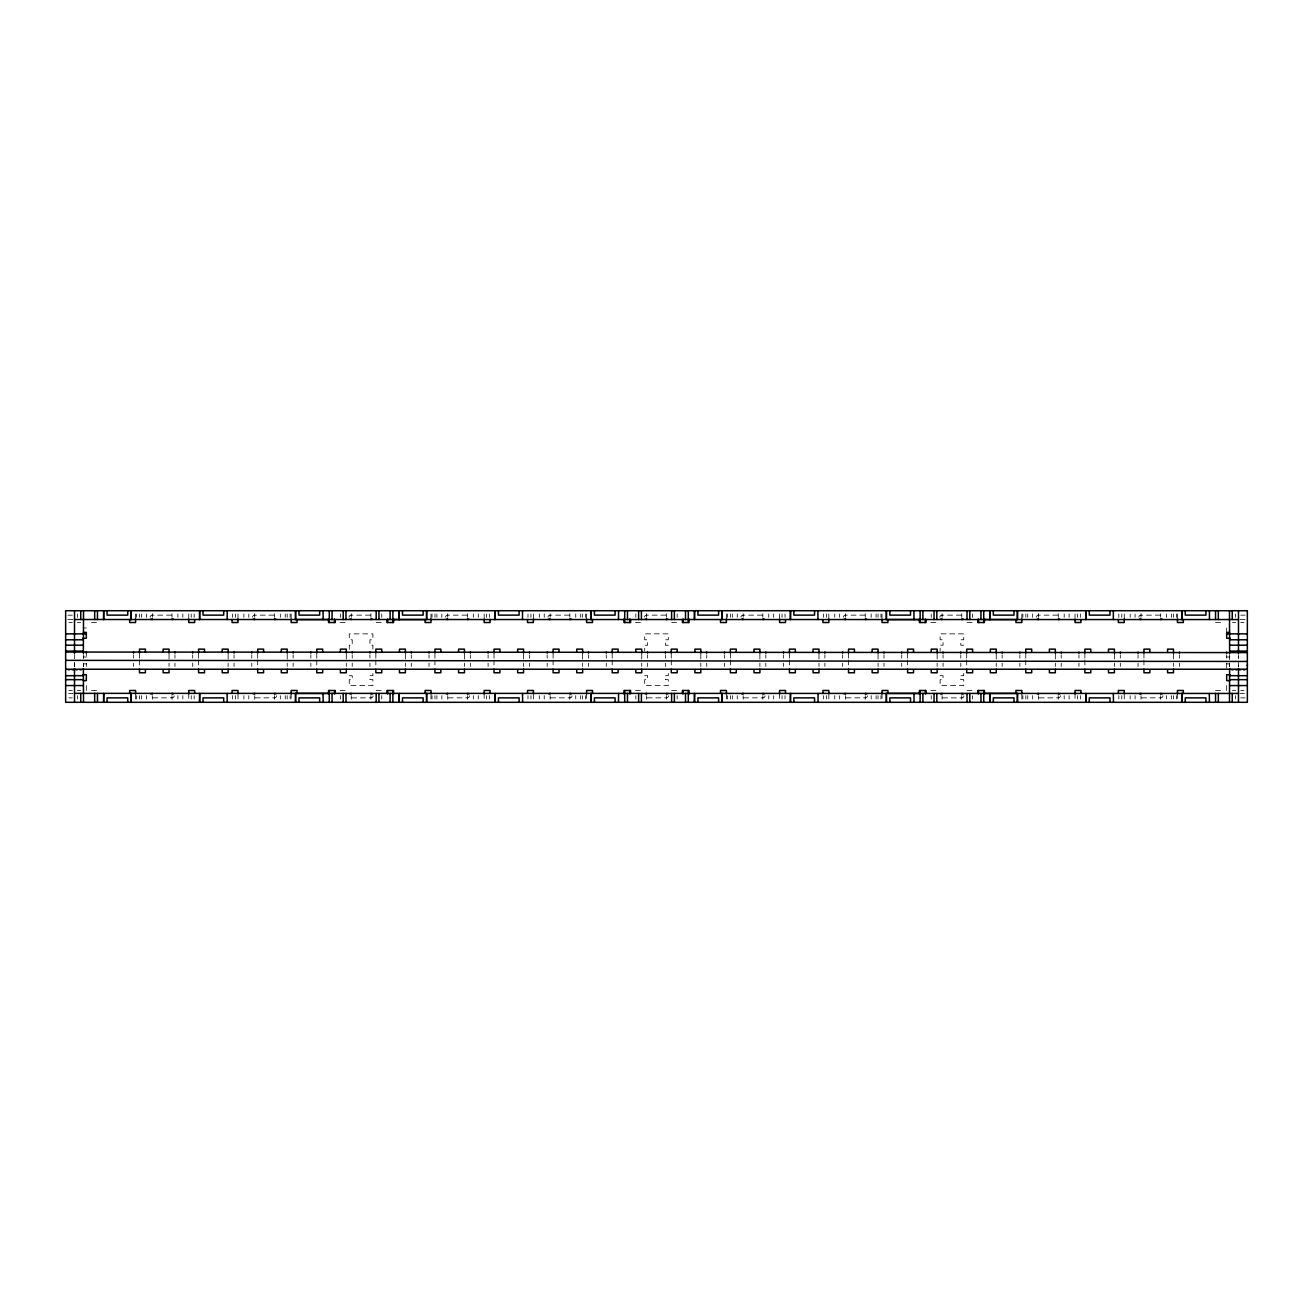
<?xml version="1.0" encoding="UTF-8"?>
<svg xmlns="http://www.w3.org/2000/svg" width="1313" height="1313" viewBox="0 0 1313 1313"><rect width="100%" height="100%" fill="white"/><g stroke="black" fill="none" stroke-linecap="round" stroke-linejoin="round"><path stroke-width="0.75" stroke-dasharray="5 3.75" d="M74.513 666.446L74.513 663.131M83.376 663.131L83.376 666.446L83.376 662.655M1229.625 663.131L1229.625 666.446L1229.625 662.655M1238.487 666.446L1238.487 665.346M1238.487 657.583L1238.487 656.484M67.866 615.157L72.297 615.157M1240.703 615.157L1245.134 615.157M67.866 619.588L72.937 619.555M1240.063 619.555L1245.134 619.588M68.982 622.543L72.297 622.543M77.286 622.46L80.602 622.46M91.549 622.543L97.457 622.543M340.067 622.543L345.976 622.543M376.175 622.543L382.083 622.543M635.492 622.543L641.401 622.543M671.6 622.543L677.508 622.543M930.917 622.543L936.826 622.543M967.025 622.543L972.933 622.543M1215.543 622.543L1221.451 622.543M1232.398 622.46L1235.714 622.46M1240.703 622.543L1244.018 622.543M83.376 627.959L86.33 627.959M668.317 645.192L665.363 645.192L665.363 639.776L668.317 639.776L668.317 633.867L644.683 633.867L644.683 639.776L647.637 639.776L647.637 645.192L644.683 645.192L644.683 651.1M963.742 645.192L960.788 645.192L960.788 639.776L963.742 639.776L963.742 633.867L940.108 633.867L940.108 639.776L943.062 639.776L943.062 645.192L940.108 645.192L940.108 651.1M83.376 657.009L86.33 657.009M1226.67 657.009L1229.625 657.009M83.376 663.869L86.33 663.869M1226.67 663.869L1229.625 663.869M349.258 675.686L352.212 675.686L352.212 679.658L349.258 679.658L349.258 685.567L372.892 685.567L372.892 679.658L369.938 679.658L369.938 675.686L372.892 675.686L372.892 669.778M644.683 675.686L647.637 675.686L647.637 679.658L644.683 679.658L644.683 685.567L668.317 685.567L668.317 679.658L665.363 679.658L665.363 675.686L668.317 675.686L668.317 669.778M940.108 675.686L943.062 675.686L943.062 679.658L940.108 679.658L940.108 685.567L963.742 685.567L963.742 679.658L960.788 679.658L960.788 675.686L963.742 675.686L963.742 669.778M68.982 690.49L72.297 690.49M77.286 690.408L80.602 690.408M91.549 690.49L97.457 690.49M340.067 690.49L345.976 690.49M376.175 690.49L382.083 690.49M635.492 690.49L641.401 690.49M671.6 690.49L677.508 690.49M930.917 690.49L936.826 690.49M967.025 690.49L972.933 690.49M1215.543 690.49L1221.451 690.49M1232.398 690.408L1235.714 690.408M1240.703 690.49L1244.018 690.49M68.604 693.445L72.937 693.445M1240.063 693.445L1244.396 693.445M68.982 697.876L72.297 697.876M1240.703 697.876L1245.134 697.876M1238.487 654.613L1238.487 658.699M1238.487 662.392L1238.487 666.823M1235.533 614.008L1235.533 617.34M1235.533 695.66L1235.533 698.992M1229.625 654.613L1229.625 662.146M1226.67 627.959L1226.67 633.867M1226.67 654.81L1226.67 658.141M1226.67 663.131L1226.67 669.778M1226.67 685.567L1226.67 691.475M1179.402 654.81L1179.402 658.141M1179.402 663.131L1179.402 666.446M1177.433 614.008L1177.433 617.799M1177.433 693.428L1177.433 698.992M1176.399 614.008L1176.399 617.34M1176.399 695.66L1176.399 698.992M1173.445 614.008L1173.445 617.34M1173.494 654.055L1173.494 661.933M1173.494 663.131L1173.494 666.446M1173.445 695.66L1173.445 698.992M1171.524 614.008L1171.524 617.34M1171.524 695.66L1171.524 698.992M1166.601 614.008L1166.601 617.34M1166.601 695.66L1166.601 698.992M1160.692 613.729L1160.692 617.34M1160.692 695.66L1160.692 699.271M1143.951 654.055L1143.951 658.141M1143.951 659.963L1143.951 666.446M1140.997 613.729L1140.997 617.34M1140.997 695.66L1140.997 699.271M1138.043 654.81L1138.043 658.141M1138.043 663.131L1138.043 666.446M1135.089 614.008L1135.089 617.34M1135.089 695.66L1135.089 698.992M1130.165 614.008L1130.165 617.34M1130.165 695.66L1130.165 698.992M1124.256 614.008L1124.256 619.572M1124.256 695.201L1124.256 698.992M1121.794 614.008L1121.794 617.34M1121.794 695.66L1121.794 698.992M1120.317 654.81L1120.317 658.141M1120.317 663.131L1120.317 666.446M1118.84 614.008L1118.84 617.34M1118.84 695.66L1118.84 698.992M1114.409 654.055L1114.409 661.933M1114.409 663.131L1114.409 666.446M1084.866 654.055L1084.866 658.141M1084.866 659.963L1084.866 666.446M1080.435 614.008L1080.435 617.34M1080.435 695.66L1080.435 698.992M1078.958 654.81L1078.958 658.141M1078.958 663.131L1078.958 666.446M1077.481 614.008L1077.481 617.34M1077.481 695.66L1077.481 698.992M1075.019 614.008L1075.019 617.799M1075.019 693.428L1075.019 698.992M1069.11 614.008L1069.11 617.34M1069.11 695.66L1069.11 698.992M1064.187 614.008L1064.187 617.34M1064.187 695.66L1064.187 698.992M1061.232 654.81L1061.232 658.141M1061.232 663.131L1061.232 666.446M1058.278 613.729L1058.278 617.34M1058.278 695.66L1058.278 699.271M1055.324 654.055L1055.324 661.933M1055.324 663.131L1055.324 666.446M1038.583 613.729L1038.583 617.34M1038.583 695.66L1038.583 699.271M1032.675 614.008L1032.675 617.34M1032.675 695.66L1032.675 698.992M1027.751 614.008L1027.751 617.34M1027.751 695.66L1027.751 698.992M1025.83 614.008L1025.83 617.34M1025.781 654.055L1025.781 658.141M1025.781 659.963L1025.781 666.446M1025.83 695.66L1025.83 698.992M1022.876 614.008L1022.876 617.34M1022.876 695.66L1022.876 698.992M1021.842 614.008L1021.842 619.572M1021.842 695.201L1021.842 698.992M1019.873 654.81L1019.873 658.141M1019.873 663.131L1019.873 666.446M1002.147 654.81L1002.147 658.141M1002.147 663.131L1002.147 666.446M996.239 654.055L996.239 661.933M996.239 663.131L996.239 666.446M972.605 614.008L972.605 617.34M972.605 695.66L972.605 698.992M966.696 654.055L966.696 658.141M966.696 659.963L966.696 666.446M961.773 613.729L961.773 617.34M961.773 695.66L961.773 699.271M960.788 654.81L960.788 658.141M960.788 663.131L960.788 666.446M943.062 654.81L943.062 658.141M943.062 663.131L943.062 666.446M942.078 613.729L942.078 617.34M942.078 695.66L942.078 699.271M937.154 654.055L937.154 661.933M937.154 663.131L937.154 666.446M931.245 614.008L931.245 617.34M931.245 695.66L931.245 698.992M907.611 654.055L907.611 658.141M907.611 659.963L907.611 666.446M901.703 654.81L901.703 658.141M901.703 663.131L901.703 666.446M883.977 654.81L883.977 658.141M883.977 663.131L883.977 666.446M882.008 614.008L882.008 617.799M882.008 693.428L882.008 698.992M880.974 614.008L880.974 617.34M880.974 695.66L880.974 698.992M878.02 614.008L878.02 617.34M878.069 654.055L878.069 661.933M878.069 663.131L878.069 666.446M878.02 695.66L878.02 698.992M876.099 614.008L876.099 617.34M876.099 695.66L876.099 698.992M871.175 614.008L871.175 617.34M871.175 695.66L871.175 698.992M865.267 613.729L865.267 617.34M865.267 695.66L865.267 699.271M848.526 654.055L848.526 658.141M848.526 659.963L848.526 666.446M845.572 613.729L845.572 617.34M845.572 695.66L845.572 699.271M842.618 654.81L842.618 658.141M842.618 663.131L842.618 666.446M839.664 614.008L839.664 617.34M839.664 695.66L839.664 698.992M834.74 614.008L834.74 617.34M834.74 695.66L834.74 698.992M828.831 614.008L828.831 619.572M828.831 695.201L828.831 698.992M826.369 614.008L826.369 617.34M826.369 695.66L826.369 698.992M824.892 654.81L824.892 658.141M824.892 663.131L824.892 666.446M823.415 614.008L823.415 617.34M823.415 695.66L823.415 698.992M818.984 654.055L818.984 661.933M818.984 663.131L818.984 666.446M789.441 654.055L789.441 658.141M789.441 659.963L789.441 666.446M785.01 614.008L785.01 617.34M785.01 695.66L785.01 698.992M783.533 654.81L783.533 658.141M783.533 663.131L783.533 666.446M782.056 614.008L782.056 617.34M782.056 695.66L782.056 698.992M779.594 614.008L779.594 617.799M779.594 693.428L779.594 698.992M773.685 614.008L773.685 617.34M773.685 695.66L773.685 698.992M768.761 614.008L768.761 617.34M768.761 695.66L768.761 698.992M765.807 654.81L765.807 658.141M765.807 663.131L765.807 666.446M762.853 613.729L762.853 617.34M762.853 695.66L762.853 699.271M759.899 654.055L759.899 661.933M759.899 663.131L759.899 666.446M743.158 613.729L743.158 617.34M743.158 695.66L743.158 699.271M737.25 614.008L737.25 617.34M737.25 695.66L737.25 698.992M732.326 614.008L732.326 617.34M732.326 695.66L732.326 698.992M730.405 614.008L730.405 617.34M730.356 654.055L730.356 658.141M730.356 659.963L730.356 666.446M730.405 695.66L730.405 698.992M727.451 614.008L727.451 617.34M727.451 695.66L727.451 698.992M726.417 614.008L726.417 619.572M726.417 695.201L726.417 698.992M724.448 654.81L724.448 658.141M724.448 663.131L724.448 666.446M706.722 654.81L706.722 658.141M706.722 663.131L706.722 666.446M700.814 654.055L700.814 661.933M700.814 663.131L700.814 666.446M677.18 614.008L677.18 617.34M677.18 695.66L677.18 698.992M671.271 654.055L671.271 658.141M671.271 659.963L671.271 666.446M666.348 613.729L666.348 617.34M666.348 695.66L666.348 699.271M665.363 654.81L665.363 658.141M665.363 663.131L665.363 666.446M647.637 654.81L647.637 658.141M647.637 663.131L647.637 666.446M646.653 613.729L646.653 617.34M646.653 695.66L646.653 699.271M641.729 654.055L641.729 661.933M641.729 663.131L641.729 666.446M635.82 614.008L635.82 617.34M635.82 695.66L635.82 698.992M612.186 654.055L612.186 658.141M612.186 659.963L612.186 666.446M606.278 654.81L606.278 658.141M606.278 663.131L606.278 666.446M588.552 654.81L588.552 658.141M588.552 663.131L588.552 666.446M586.583 614.008L586.583 617.799M586.583 693.428L586.583 698.992M585.549 614.008L585.549 617.34M585.549 695.66L585.549 698.992M582.595 614.008L582.595 617.34M582.644 654.055L582.644 661.933M582.644 663.131L582.644 666.446M582.595 695.66L582.595 698.992M580.674 614.008L580.674 617.34M580.674 695.66L580.674 698.992M575.751 614.008L575.751 617.34M575.751 695.66L575.751 698.992M569.842 613.729L569.842 617.34M569.842 695.66L569.842 699.271M553.101 654.055L553.101 658.141M553.101 659.963L553.101 666.446M550.147 613.729L550.147 617.34M550.147 695.66L550.147 699.271M547.193 654.81L547.193 658.141M547.193 663.131L547.193 666.446M544.239 614.008L544.239 617.34M544.239 695.66L544.239 698.992M539.315 614.008L539.315 617.34M539.315 695.66L539.315 698.992M533.406 614.008L533.406 619.572M533.406 695.201L533.406 698.992M530.944 614.008L530.944 617.34M530.944 695.66L530.944 698.992M529.467 654.81L529.467 658.141M529.467 663.131L529.467 666.446M527.99 614.008L527.99 617.34M527.99 695.66L527.99 698.992M523.559 654.055L523.559 661.933M523.559 663.131L523.559 666.446M494.016 654.055L494.016 658.141M494.016 659.963L494.016 666.446M489.585 614.008L489.585 617.34M489.585 695.66L489.585 698.992M488.108 654.81L488.108 658.141M488.108 663.131L488.108 666.446M486.631 614.008L486.631 617.34M486.631 695.66L486.631 698.992M484.169 614.008L484.169 617.799M484.169 693.428L484.169 698.992M478.26 614.008L478.26 617.34M478.26 695.66L478.26 698.992M473.337 614.008L473.337 617.34M473.337 695.66L473.337 698.992M470.382 654.81L470.382 658.141M470.382 663.131L470.382 666.446M467.428 613.729L467.428 617.34M467.428 695.66L467.428 699.271M464.474 654.055L464.474 661.933M464.474 663.131L464.474 666.446M447.733 613.729L447.733 617.34M447.733 695.66L447.733 699.271M441.825 614.008L441.825 617.34M441.825 695.66L441.825 698.992M436.901 614.008L436.901 617.34M436.901 695.66L436.901 698.992M434.98 614.008L434.98 617.34M434.931 654.055L434.931 658.141M434.931 659.963L434.931 666.446M434.98 695.66L434.98 698.992M432.026 614.008L432.026 617.34M432.026 695.66L432.026 698.992M430.992 614.008L430.992 619.572M430.992 695.201L430.992 698.992M429.023 654.81L429.023 658.141M429.023 663.131L429.023 666.446M411.297 654.81L411.297 658.141M411.297 663.131L411.297 666.446M405.389 654.055L405.389 661.933M405.389 663.131L405.389 666.446M381.755 614.008L381.755 617.34M381.755 695.66L381.755 698.992M375.846 654.055L375.846 658.141M375.846 659.963L375.846 666.446M372.892 649.131L372.892 645.192L369.938 645.192L369.938 639.776L372.892 639.776L372.892 633.867L349.258 633.867L349.258 639.776L352.212 639.776L352.212 645.192L349.258 645.192L349.258 651.1M370.923 613.729L370.923 617.34M370.923 695.66L370.923 699.271M369.938 654.81L369.938 658.141M369.938 663.131L369.938 666.446M352.212 654.81L352.212 658.141M352.212 663.131L352.212 666.446M351.228 613.729L351.228 617.34M351.228 695.66L351.228 699.271M346.304 654.055L346.304 661.933M346.304 663.131L346.304 666.446M340.395 614.008L340.395 617.34M340.395 695.66L340.395 698.992M316.761 654.055L316.761 658.141M316.761 659.963L316.761 666.446M310.853 654.81L310.853 658.141M310.853 663.131L310.853 666.446M293.127 654.81L293.127 658.141M293.127 663.131L293.127 666.446M291.158 614.008L291.158 617.799M291.158 693.428L291.158 698.992M290.124 614.008L290.124 617.34M290.124 695.66L290.124 698.992M287.17 614.008L287.17 617.34M287.219 654.055L287.219 661.933M287.219 663.131L287.219 666.446M287.17 695.66L287.17 698.992M285.249 614.008L285.249 617.34M285.249 695.66L285.249 698.992M280.326 614.008L280.326 617.34M280.326 695.66L280.326 698.992M274.417 613.729L274.417 617.34M274.417 695.66L274.417 699.271M257.676 654.055L257.676 658.141M257.676 659.963L257.676 666.446M254.722 613.729L254.722 617.34M254.722 695.66L254.722 699.271M251.768 654.81L251.768 658.141M251.768 663.131L251.768 666.446M248.814 614.008L248.814 617.34M248.814 695.66L248.814 698.992M243.89 614.008L243.89 617.34M243.89 695.66L243.89 698.992M237.981 614.008L237.981 619.572M237.981 695.201L237.981 698.992M235.519 614.008L235.519 617.34M235.519 695.66L235.519 698.992M234.042 654.81L234.042 658.141M234.042 663.131L234.042 666.446M232.565 614.008L232.565 617.34M232.565 695.66L232.565 698.992M228.134 654.055L228.134 661.933M228.134 663.131L228.134 666.446M198.591 654.055L198.591 658.141M198.591 659.963L198.591 666.446M194.16 614.008L194.16 617.34M194.16 695.66L194.16 698.992M192.683 654.81L192.683 658.141M192.683 663.131L192.683 666.446M191.206 614.008L191.206 617.34M191.206 695.66L191.206 698.992M188.744 614.008L188.744 617.799M188.744 693.428L188.744 698.992M182.835 614.008L182.835 617.34M182.835 695.66L182.835 698.992M177.912 614.008L177.912 617.34M177.912 695.66L177.912 698.992M174.957 654.81L174.957 658.141M174.957 663.131L174.957 666.446M172.003 613.729L172.003 617.34M172.003 695.66L172.003 699.271M169.049 654.055L169.049 661.933M169.049 663.131L169.049 666.446M152.308 613.729L152.308 617.34M152.308 695.66L152.308 699.271M146.4 614.008L146.4 617.34M146.4 695.66L146.4 698.992M141.476 614.008L141.476 617.34M141.476 695.66L141.476 698.992M139.555 614.008L139.555 617.34M139.506 654.055L139.506 658.141M139.506 659.963L139.506 666.446M139.555 695.66L139.555 698.992M136.601 614.008L136.601 617.34M136.601 695.66L136.601 698.992M135.567 614.008L135.567 619.572M135.567 695.201L135.567 698.992M133.598 654.81L133.598 658.141M133.598 663.131L133.598 666.446M86.33 651.1L86.33 658.141M86.33 663.131L86.33 666.446M86.33 685.567L86.33 691.475M83.376 654.613L83.376 658.699M77.467 614.008L77.467 617.34M77.467 695.66L77.467 698.992M74.513 654.613L74.513 658.699M74.513 662.392L74.513 666.823M668.547 695.841A2.216 2.216 0 0 1 666.348 697.86L646.653 697.86A2.216 2.216 0 0 1 644.453 695.841M1162.891 695.841A2.216 2.216 0 0 1 1160.692 697.86L1140.997 697.86A2.216 2.216 0 0 1 1138.798 695.841M1060.477 695.841A2.216 2.216 0 0 1 1058.278 697.86L1038.583 697.876A2.216 2.216 0 0 1 1036.384 695.841M867.466 695.841A2.216 2.216 0 0 1 865.267 697.86L845.572 697.86A2.216 2.216 0 0 1 843.373 695.841M765.052 695.841A2.216 2.216 0 0 1 762.853 697.86L743.158 697.86A2.216 2.216 0 0 1 740.959 695.841M963.972 695.857A2.216 2.216 0 0 1 961.773 697.876L942.078 697.876A2.216 2.216 0 0 1 939.878 695.857M174.202 695.841A2.216 2.216 0 0 1 172.003 697.86L152.308 697.86A2.216 2.216 0 0 1 150.109 695.841M276.616 695.841A2.216 2.216 0 0 1 274.417 697.86L254.722 697.86A2.216 2.216 0 0 1 252.523 695.841M469.627 695.841A2.216 2.216 0 0 1 467.428 697.86L447.733 697.86A2.216 2.216 0 0 1 445.534 695.841M572.041 695.841A2.216 2.216 0 0 1 569.842 697.86L550.147 697.86A2.216 2.216 0 0 1 547.948 695.841M373.122 695.857A2.216 2.216 0 0 1 370.923 697.876L351.228 697.876A2.216 2.216 0 0 1 349.028 695.857M644.453 617.159A2.216 2.216 0 0 1 646.653 615.141L666.348 615.124A2.216 2.216 0 0 1 668.547 617.159M1138.798 617.159A2.216 2.216 0 0 1 1140.997 615.141L1160.692 615.124A2.216 2.216 0 0 1 1162.891 617.159M1036.384 617.159A2.216 2.216 0 0 1 1038.583 615.141L1058.278 615.124A2.216 2.216 0 0 1 1060.477 617.159M843.373 617.159A2.216 2.216 0 0 1 845.572 615.141L865.267 615.124A2.216 2.216 0 0 1 867.466 617.159M740.959 617.159A2.216 2.216 0 0 1 743.158 615.141L762.853 615.124A2.216 2.216 0 0 1 765.052 617.159M939.878 617.143A2.216 2.216 0 0 1 942.078 615.124L961.773 615.124A2.216 2.216 0 0 1 963.972 617.143M150.109 617.159A2.216 2.216 0 0 1 152.308 615.141L172.003 615.124A2.216 2.216 0 0 1 174.202 617.159M252.523 617.159A2.216 2.216 0 0 1 254.722 615.141L274.417 615.124A2.216 2.216 0 0 1 276.616 617.159M445.534 617.159A2.216 2.216 0 0 1 447.733 615.141L467.428 615.124A2.216 2.216 0 0 1 469.627 617.159M547.948 617.159A2.216 2.216 0 0 1 550.147 615.141L569.842 615.124A2.216 2.216 0 0 1 572.041 617.159M349.028 617.143A2.216 2.216 0 0 1 351.228 615.124L370.923 615.124A2.216 2.216 0 0 1 373.122 617.143"/><path stroke-width="1.5" d="M65.65 669.22L1247.35 669.22M65.65 660.357L1247.35 661.457M1247.35 665.888L1247.35 664.788M1247.35 652.594L65.65 652.052M328.578 619.555L297.066 619.572L297.066 622.526L291.158 622.526L291.158 618.997M74.513 619.506L1238.487 619.555M919.428 619.555L887.916 619.572L887.916 622.526L882.008 622.526L882.008 618.997M83.376 632.374L86.33 632.374L86.33 638.282L82.571 638.282M1229.625 632.374L1226.67 632.374L1226.67 638.282L1230.429 638.282M65.65 633.867L86.33 633.867M1226.67 633.867L1247.35 633.867M65.65 639.776L83.376 639.776M1229.625 639.776L1247.35 639.776M65.65 645.192L83.376 645.192M1229.625 645.192L1247.35 645.192M65.65 651.1L83.376 651.1M1229.625 651.1L1247.35 651.1M68.243 669.778L69.523 669.778M72.117 669.778L73.413 669.778M75.99 669.778L77.286 669.778M79.863 669.778L81.16 669.778M1231.84 669.778L1233.137 669.778M1235.714 669.778L1237.01 669.778M1239.587 669.778L1240.883 669.778M1243.477 669.778L1244.757 669.778M82.571 674.718L86.33 674.718L86.33 680.626L83.376 680.626M1230.429 674.718L1226.67 674.718L1226.67 680.626L1229.625 680.626M65.65 675.686L83.376 675.686M1229.625 675.686L1247.35 675.686M65.65 679.658L83.376 679.658M1229.625 679.658L1247.35 679.658M65.65 685.567L83.376 685.567M1229.625 685.567L1247.35 685.567M74.513 693.362L1238.487 693.445M984.422 693.445L1015.934 693.428L1015.934 690.474L1021.842 690.474L1021.842 694.003M984.422 619.555L1015.934 619.572L1015.934 622.526L1021.842 622.526L1021.842 618.997M393.572 619.555L425.084 619.572L425.084 622.526L430.992 622.526L430.992 618.997M919.428 693.445L887.916 693.428L887.916 690.474L882.008 690.474L882.008 694.003M328.578 693.445L297.066 693.428L297.066 690.474L291.158 690.474L291.158 694.003M1238.487 610.693L1238.487 653.431M1238.487 668.612L1238.487 702.307M1232.251 610.693L1232.251 619.555M1232.251 693.445L1232.251 702.307M1229.477 610.693L1229.625 653.431M1229.625 668.612L1229.477 702.307M1226.67 652.052L1226.67 653.152M1218.333 610.693L1218.333 619.555M1218.333 693.445L1218.333 702.307M1215.543 610.693L1215.543 619.555M1215.543 693.445L1215.543 702.307M1209.437 610.693L1209.437 619.555M1209.306 693.445L1209.437 702.307M1205.941 610.693L1205.941 615.124L1185.262 615.124L1185.262 610.693M1205.941 702.307L1205.941 697.876L1185.262 697.876L1185.262 702.307M1183.341 619.572L1183.341 622.526L1177.433 622.526L1177.433 618.997M1183.341 693.428L1183.341 690.474L1177.433 690.474L1177.433 694.003M1181.881 610.693L1181.881 619.555M1181.881 693.445L1181.881 702.307M1181.766 610.693L1181.766 619.555M1181.766 693.445L1181.766 702.307M1179.402 652.052L1179.402 653.152M1173.494 653.152L1173.494 649.131L1167.585 649.131L1167.585 652.085M1173.494 669.22L1173.494 672.765L1167.585 672.765L1167.585 669.811M1160.692 618.997L1160.692 619.555A2.216 2.216 0 0 0 1162.087 619.08M1160.692 694.003L1160.692 693.445A2.216 2.216 0 0 1 1162.087 693.921M1149.86 652.085L1149.86 649.131L1143.951 649.131L1143.951 653.152M1149.86 669.811L1149.86 672.765L1143.951 672.765L1143.951 669.22M1140.997 618.997L1140.997 619.555A2.216 2.216 0 0 1 1139.602 619.08M1140.997 694.003L1140.997 693.445A2.216 2.216 0 0 0 1139.602 693.921M1138.043 652.052L1138.043 653.152M1124.256 618.997L1124.256 622.526L1118.348 622.526L1118.348 619.572M1124.256 694.003L1124.256 690.474L1118.348 690.474L1118.348 693.428M1120.317 652.052L1120.317 653.152M1114.409 653.152L1114.409 649.131L1108.5 649.131L1108.5 652.085M1114.409 669.22L1114.409 672.765L1108.5 672.765L1108.5 669.811M1113.342 610.693L1113.342 619.555M1113.342 693.445L1113.473 702.307M1109.977 610.693L1109.977 615.124L1089.298 615.124L1089.298 610.693M1109.977 702.307L1109.977 697.876L1089.298 697.876L1089.298 702.307M1090.775 652.085L1090.775 649.131L1084.866 649.131L1084.866 653.152M1090.775 669.811L1090.775 672.765L1084.866 672.765L1084.866 669.22M1080.927 619.572L1080.927 622.526L1075.019 622.526L1075.019 618.997M1080.927 693.428L1080.927 690.474L1075.019 690.474L1075.019 694.003M1078.958 652.052L1078.958 653.152M1061.232 652.052L1061.232 653.152M1058.278 618.997L1058.278 619.555A2.216 2.216 0 0 0 1059.673 619.08M1058.278 694.003L1058.278 693.445A2.216 2.216 0 0 1 1059.673 693.921M1055.324 653.152L1055.324 649.131L1049.415 649.131L1049.415 652.085M1055.324 669.22L1055.324 672.765L1049.415 672.765L1049.415 669.811M1038.583 618.997L1038.583 619.555A2.216 2.216 0 0 1 1037.188 619.08M1038.583 694.003L1038.583 693.445A2.216 2.216 0 0 0 1037.188 693.921M1031.69 652.085L1031.69 649.131L1025.781 649.131L1025.781 653.152M1031.69 669.811L1031.69 672.765L1025.781 672.765L1025.781 669.22M1019.873 652.052L1019.873 653.152M1017.509 610.693L1017.509 619.555M1017.509 693.445L1017.509 702.307M1017.378 610.693L1017.378 619.555M1017.378 693.445L1017.378 702.307M1014.013 610.693L1014.013 615.124L993.334 615.124L993.334 610.693M1014.013 702.307L1014.013 697.876L993.334 697.876L993.334 702.307M1002.147 652.052L1002.147 653.152M996.239 653.152L996.239 649.131L990.33 649.131L990.33 652.085M996.239 669.22L996.239 672.765L990.33 672.765L990.33 669.811M984.471 618.997L984.422 622.51L977.824 622.543L977.824 619.588M984.471 694.003L984.422 690.49L977.824 690.49L977.824 693.445M983.732 610.693L983.732 622.543M983.732 690.49L983.732 702.307M980.942 610.693L980.942 619.555M980.942 693.445L980.942 702.307M978.513 618.997L978.513 622.51M978.513 690.49L978.513 694.003M972.605 652.085L972.605 649.131L966.696 649.131L966.696 653.152M972.605 669.811L972.605 672.765L966.696 672.765L966.696 669.22M969.798 610.693L969.798 619.555M969.798 693.445L969.798 702.307M967.025 610.693L967.025 619.555M967.025 693.445L967.025 702.307M961.773 618.997L961.773 619.555A2.216 2.216 0 0 0 963.168 619.047M961.773 694.003L961.773 693.445A2.216 2.216 0 0 1 963.168 693.953M960.788 652.052L960.788 653.152M943.062 652.052L943.062 653.152M942.078 618.997L942.078 619.555A2.216 2.216 0 0 1 940.682 619.047M942.078 694.003L942.078 693.445A2.216 2.216 0 0 0 940.682 693.953M937.154 653.152L937.154 649.131L931.245 649.131L931.245 652.085M937.154 669.22L937.154 672.765L931.245 672.765L931.245 669.811M936.826 610.693L936.826 619.555M936.826 693.445L936.826 702.307M934.052 610.693L934.052 619.555M934.052 693.445L934.052 702.307M926.026 619.588L926.026 622.543L919.428 622.51L919.379 618.997M926.026 693.445L926.026 690.49L919.428 690.49L919.379 694.003M925.337 618.997L925.337 622.51M925.337 690.49L925.337 694.003M922.908 610.693L922.908 619.555M922.908 693.445L922.908 702.307M920.118 610.693L920.118 622.543M920.118 690.49L920.118 702.307M913.881 610.693L914.012 619.555M914.012 693.445L914.012 702.307M913.52 652.085L913.52 649.131L907.611 649.131L907.611 653.152M913.52 669.811L913.52 672.765L907.611 672.765L907.611 669.22M910.516 610.693L910.516 615.124L889.837 615.124L889.837 610.693M910.516 702.307L910.516 697.876L889.837 697.876L889.837 702.307M901.703 652.052L901.703 653.152M886.456 610.693L886.456 619.555M886.456 693.445L886.456 702.307M886.341 610.693L886.341 619.555M886.341 693.445L886.341 702.307M883.977 652.052L883.977 653.152M878.069 653.152L878.069 649.131L872.16 649.131L872.16 652.085M878.069 669.22L878.069 672.765L872.16 672.765L872.16 669.811M865.267 618.997L865.267 619.555A2.216 2.216 0 0 0 866.662 619.08M865.267 694.003L865.267 693.445A2.216 2.216 0 0 1 866.662 693.921M854.435 652.085L854.435 649.131L848.526 649.131L848.526 653.152M854.435 669.811L854.435 672.765L848.526 672.765L848.526 669.22M845.572 618.997L845.572 619.555A2.216 2.216 0 0 1 844.177 619.08M845.572 694.003L845.572 693.445A2.216 2.216 0 0 0 844.177 693.921M842.618 652.052L842.618 653.152M828.831 618.997L828.831 622.526L822.923 622.526L822.923 619.572M828.831 694.003L828.831 690.474L822.923 690.474L822.923 693.428M824.892 652.052L824.892 653.152M818.984 653.152L818.984 649.131L813.075 649.131L813.075 652.085M818.984 669.22L818.984 672.765L813.075 672.765L813.075 669.811M817.917 610.693L817.917 619.555M818.048 693.445L818.048 702.307M814.552 610.693L814.552 615.124L793.873 615.124L793.873 610.693M814.552 702.307L814.552 697.876L793.873 697.876L793.873 702.307M795.35 652.085L795.35 649.131L789.441 649.131L789.441 653.152M795.35 669.811L795.35 672.765L789.441 672.765L789.441 669.22M785.502 619.572L785.502 622.526L779.594 622.526L779.594 618.997M785.502 693.428L785.502 690.474L779.594 690.474L779.594 694.003M783.533 652.052L783.533 653.152M765.807 652.052L765.807 653.152M762.853 618.997L762.853 619.555A2.216 2.216 0 0 0 764.248 619.08M762.853 694.003L762.853 693.445A2.216 2.216 0 0 1 764.248 693.921M759.899 653.152L759.899 649.131L753.99 649.131L753.99 652.085M759.899 669.22L759.899 672.765L753.99 672.765L753.99 669.811M743.158 618.997L743.158 619.555A2.216 2.216 0 0 1 741.763 619.08M743.158 694.003L743.158 693.445A2.216 2.216 0 0 0 741.763 693.921M736.265 652.085L736.265 649.131L730.356 649.131L730.356 653.152M736.265 669.811L736.265 672.765L730.356 672.765L730.356 669.22M726.417 618.997L726.417 622.526L720.509 622.526L720.509 619.572M726.417 694.003L726.417 690.474L720.509 690.474L720.509 693.428M724.448 652.052L724.448 653.152M722.084 610.693L722.084 619.555M722.084 693.445L722.084 702.307M721.953 610.693L721.953 619.555M721.953 693.445L721.953 702.307M718.588 610.693L718.588 615.124L697.909 615.124L697.909 610.693M718.588 702.307L718.588 697.876L697.909 697.876L697.909 702.307M706.722 652.052L706.722 653.152M700.814 653.152L700.814 649.131L694.905 649.131L694.905 652.085M700.814 669.22L700.814 672.765L694.905 672.765L694.905 669.811M689.046 618.997L688.997 622.526L682.399 622.543L682.399 619.588M689.046 694.003L688.997 690.474L682.399 690.49L682.399 693.445M688.307 610.693L688.307 622.543M688.307 690.49L688.307 702.307M685.517 610.693L685.517 619.555M685.517 693.445L685.517 702.307M683.088 618.997L683.088 622.526M683.088 690.474L683.088 694.003M677.18 652.085L677.18 649.131L671.271 649.131L671.271 653.152M677.18 669.811L677.18 672.765L671.271 672.765L671.271 669.22M674.373 610.693L674.373 619.555M674.373 693.445L674.373 702.307M671.6 610.693L671.6 619.555M671.6 693.445L671.6 702.307M666.348 618.997L666.348 619.555A2.216 2.216 0 0 0 667.743 619.08M666.348 694.003L666.348 693.445A2.216 2.216 0 0 1 667.743 693.921M665.363 652.052L665.363 653.152M647.637 652.052L647.637 653.152M646.653 618.997L646.653 619.555A2.216 2.216 0 0 1 645.257 619.08M646.653 694.003L646.653 693.445A2.216 2.216 0 0 0 645.257 693.921M641.729 653.152L641.729 649.131L635.82 649.131L635.82 652.085M641.729 669.22L641.729 672.765L635.82 672.765L635.82 669.811M641.401 610.693L641.401 619.555M641.401 693.445L641.401 702.307M638.627 610.693L638.627 619.555M638.627 693.445L638.627 702.307M630.601 619.588L630.601 622.543L624.003 622.526L623.954 618.997M630.601 693.445L630.601 690.49L624.003 690.474L623.954 694.003M629.912 618.997L629.912 622.526M629.912 690.474L629.912 694.003M627.483 610.693L627.483 619.555M627.483 693.445L627.483 702.307M624.693 610.693L624.693 622.543M624.693 690.49L624.693 702.307M618.587 610.693L618.472 619.555M618.587 693.445L618.472 702.307M618.095 652.085L618.095 649.131L612.186 649.131L612.186 653.152M618.095 669.811L618.095 672.765L612.186 672.765L612.186 669.22M615.091 610.693L615.091 615.124L594.412 615.124L594.412 610.693M615.091 702.307L615.091 697.876L594.412 697.876L594.412 702.307M606.278 652.052L606.278 653.152M592.491 619.572L592.491 622.526L586.583 622.526L586.583 618.997M592.491 693.428L592.491 690.474L586.583 690.474L586.583 694.003M591.047 610.693L591.047 619.555M591.047 693.445L591.047 702.307M590.916 610.693L590.916 619.555M590.916 693.445L590.916 702.307M588.552 652.052L588.552 653.152M582.644 653.152L582.644 649.131L576.735 649.131L576.735 652.085M582.644 669.22L582.644 672.765L576.735 672.765L576.735 669.811M569.842 618.997L569.842 619.555A2.216 2.216 0 0 0 571.237 619.08M569.842 694.003L569.842 693.445A2.216 2.216 0 0 1 571.237 693.921M559.01 652.085L559.01 649.131L553.101 649.131L553.101 653.152M559.01 669.811L559.01 672.765L553.101 672.765L553.101 669.22M550.147 618.997L550.147 619.555A2.216 2.216 0 0 1 548.752 619.08M550.147 694.003L550.147 693.445A2.216 2.216 0 0 0 548.752 693.921M547.193 652.052L547.193 653.152M533.406 618.997L533.406 622.526L527.498 622.526L527.498 619.572M533.406 694.003L533.406 690.474L527.498 690.474L527.498 693.428M529.467 652.052L529.467 653.152M523.559 653.152L523.559 649.131L517.65 649.131L517.65 652.085M523.559 669.22L523.559 672.765L517.65 672.765L517.65 669.811M522.508 610.693L522.508 619.555M522.508 693.445L522.623 702.307M519.127 610.693L519.127 615.124L498.448 615.124L498.448 610.693M519.127 702.307L519.127 697.876L498.448 697.876L498.448 702.307M499.925 652.085L499.925 649.131L494.016 649.131L494.016 653.152M499.925 669.811L499.925 672.765L494.016 672.765L494.016 669.22M490.077 619.572L490.077 622.526L484.169 622.526L484.169 618.997M490.077 693.428L490.077 690.474L484.169 690.474L484.169 694.003M488.108 652.052L488.108 653.152M470.382 652.052L470.382 653.152M467.428 618.997L467.428 619.555A2.216 2.216 0 0 0 468.823 619.08M467.428 694.003L467.428 693.445A2.216 2.216 0 0 1 468.823 693.921M464.474 653.152L464.474 649.131L458.565 649.131L458.565 652.085M464.474 669.22L464.474 672.765L458.565 672.765L458.565 669.811M447.733 618.997L447.733 619.555A2.216 2.216 0 0 1 446.338 619.08M447.733 694.003L447.733 693.445A2.216 2.216 0 0 0 446.338 693.921M440.84 652.085L440.84 649.131L434.931 649.131L434.931 653.152M440.84 669.811L440.84 672.765L434.931 672.765L434.931 669.22M430.992 694.003L430.992 690.474L425.084 690.474L425.084 693.428M429.023 652.052L429.023 653.152M426.659 610.693L426.659 619.555M426.659 693.445L426.659 702.307M426.544 610.693L426.544 619.555M426.544 693.445L426.544 702.307M423.163 610.693L423.163 615.124L402.484 615.124L402.484 610.693M423.163 702.307L423.163 697.876L402.484 697.876L402.484 702.307M411.297 652.052L411.297 653.152M405.389 653.152L405.389 649.131L399.48 649.131L399.48 652.085M405.389 669.22L405.389 672.765L399.48 672.765L399.48 669.811M393.621 618.997L393.572 622.51L386.974 622.543L386.974 619.588M393.621 694.003L393.572 690.49L386.974 690.49L386.974 693.445M392.882 610.693L392.882 622.543M392.882 690.49L392.882 702.307M390.092 610.693L390.092 619.555M390.092 693.445L390.092 702.307M387.663 618.997L387.663 622.51M387.663 690.49L387.663 694.003M381.755 652.085L381.755 649.131L375.846 649.131L375.846 653.152M381.755 669.811L381.755 672.765L375.846 672.765L375.846 669.22M378.948 610.693L378.948 619.555M378.948 693.445L378.948 702.307M376.175 610.693L376.175 619.555M376.175 693.445L376.175 702.307M370.923 618.997L370.923 619.555A2.216 2.216 0 0 0 372.318 619.047M370.923 694.003L370.923 693.445A2.216 2.216 0 0 1 372.318 693.953M369.938 652.052L369.938 653.152M352.212 652.052L352.212 653.152M351.228 618.997L351.228 619.555A2.216 2.216 0 0 1 349.832 619.047M351.228 694.003L351.228 693.445A2.216 2.216 0 0 0 349.832 693.953M346.304 653.152L346.304 649.131L340.395 649.131L340.395 652.085M346.304 669.22L346.304 672.765L340.395 672.765L340.395 669.811M345.976 610.693L345.976 619.555M345.976 693.445L345.976 702.307M343.202 610.693L343.202 619.555M343.202 693.445L343.202 702.307M335.176 619.588L335.176 622.543L328.578 622.51L328.529 618.997M335.176 693.445L335.176 690.49L328.578 690.49L328.529 694.003M334.487 618.997L334.487 622.51M334.487 690.49L334.487 694.003M332.058 610.693L332.058 619.555M332.058 693.445L332.058 702.307M329.268 610.693L329.268 622.543M329.268 690.49L329.268 702.307M323.047 610.693L323.162 619.555M323.047 693.445L323.162 702.307M322.67 652.085L322.67 649.131L316.761 649.131L316.761 653.152M322.67 669.811L322.67 672.765L316.761 672.765L316.761 669.22M319.666 610.693L319.666 615.124L298.987 615.124L298.987 610.693M319.666 702.307L319.666 697.876L298.987 697.876L298.987 702.307M310.853 652.052L310.853 653.152M295.622 610.693L295.622 619.555M295.622 693.445L295.622 702.307M295.491 610.693L295.491 619.555M295.491 693.445L295.491 702.307M293.127 652.052L293.127 653.152M287.219 653.152L287.219 649.131L281.31 649.131L281.31 652.085M287.219 669.22L287.219 672.765L281.31 672.765L281.31 669.811M274.417 618.997L274.417 619.555A2.216 2.216 0 0 0 275.812 619.08M274.417 694.003L274.417 693.445A2.216 2.216 0 0 1 275.812 693.921M263.585 652.085L263.585 649.131L257.676 649.131L257.676 653.152M263.585 669.811L263.585 672.765L257.676 672.765L257.676 669.22M254.722 618.997L254.722 619.555A2.216 2.216 0 0 1 253.327 619.08M254.722 694.003L254.722 693.445A2.216 2.216 0 0 0 253.327 693.921M251.768 652.052L251.768 653.152M237.981 618.997L237.981 622.526L232.073 622.526L232.073 619.572M237.981 694.003L237.981 690.474L232.073 690.474L232.073 693.428M234.042 652.052L234.042 653.152M228.134 653.152L228.134 649.131L222.225 649.131L222.225 652.085M228.134 669.22L228.134 672.765L222.225 672.765L222.225 669.811M227.198 610.693L227.198 619.555M227.083 693.445L227.198 702.307M223.702 610.693L223.702 615.124L203.023 615.124L203.023 610.693M223.702 702.307L223.702 697.876L203.023 697.876L203.023 702.307M204.5 652.085L204.5 649.131L198.591 649.131L198.591 653.152M204.5 669.811L204.5 672.765L198.591 672.765L198.591 669.22M194.652 619.572L194.652 622.526L188.744 622.526L188.744 618.997M194.652 693.428L194.652 690.474L188.744 690.474L188.744 694.003M192.683 652.052L192.683 653.152M174.957 652.052L174.957 653.152M172.003 618.997L172.003 619.555A2.216 2.216 0 0 0 173.398 619.08M172.003 694.003L172.003 693.445A2.216 2.216 0 0 1 173.398 693.921M169.049 653.152L169.049 649.131L163.14 649.131L163.14 652.085M169.049 669.22L169.049 672.765L163.14 672.765L163.14 669.811M152.308 618.997L152.308 619.555A2.216 2.216 0 0 1 150.913 619.08M152.308 694.003L152.308 693.445A2.216 2.216 0 0 0 150.913 693.921M145.415 652.085L145.415 649.131L139.506 649.131L139.506 653.152M145.415 669.811L145.415 672.765L139.506 672.765L139.506 669.22M135.567 618.997L135.567 622.526L129.659 622.526L129.659 619.572M135.567 694.003L135.567 690.474L129.659 690.474L129.659 693.428M133.598 652.052L133.598 653.152M131.234 610.693L131.234 619.555M131.234 693.445L131.234 702.307M131.119 610.693L131.119 619.555M131.119 693.445L131.119 702.307M127.738 610.693L127.738 615.124L107.059 615.124L107.059 610.693M127.738 702.307L127.738 697.876L107.059 697.876L107.059 702.307M97.457 610.693L97.457 619.555M97.457 693.445L97.457 702.307M94.667 610.693L94.667 619.555M94.667 693.445L94.667 702.307M86.33 652.052L86.33 653.152M83.523 610.693L83.376 653.431M83.376 668.612L83.523 702.307M80.75 610.693L80.75 619.555M80.75 693.445L80.75 702.307M74.513 610.693L74.513 653.431M74.513 668.612L74.513 702.307M1247.35 610.726L65.65 610.726L65.65 702.307L1247.35 702.307L1247.35 610.693M1085.917 619.555L1085.917 610.693L1085.802 619.555M1085.917 702.307L1085.917 693.445L1085.802 702.307M989.953 619.555L989.953 610.693L989.838 619.555M989.953 702.307L989.953 693.445L989.838 702.307M790.492 619.555L790.492 610.693L790.377 619.555M790.492 702.307L790.492 693.445L790.377 702.307M694.528 619.555L694.528 610.693L694.413 619.555M694.528 702.307L694.528 693.445L694.413 702.307M495.083 619.555L495.083 610.693L494.952 619.555M495.083 702.307L495.083 693.445L494.952 702.307M399.119 619.555L399.119 610.693L398.988 619.555M399.119 702.307L399.119 693.445L398.988 702.307M199.658 619.555L199.658 610.693L199.527 619.555M199.658 702.307L199.658 693.445L199.527 702.307M103.694 619.555L103.694 610.693L103.563 619.555M103.694 702.307L103.694 693.445L103.563 702.307"/></g></svg>
